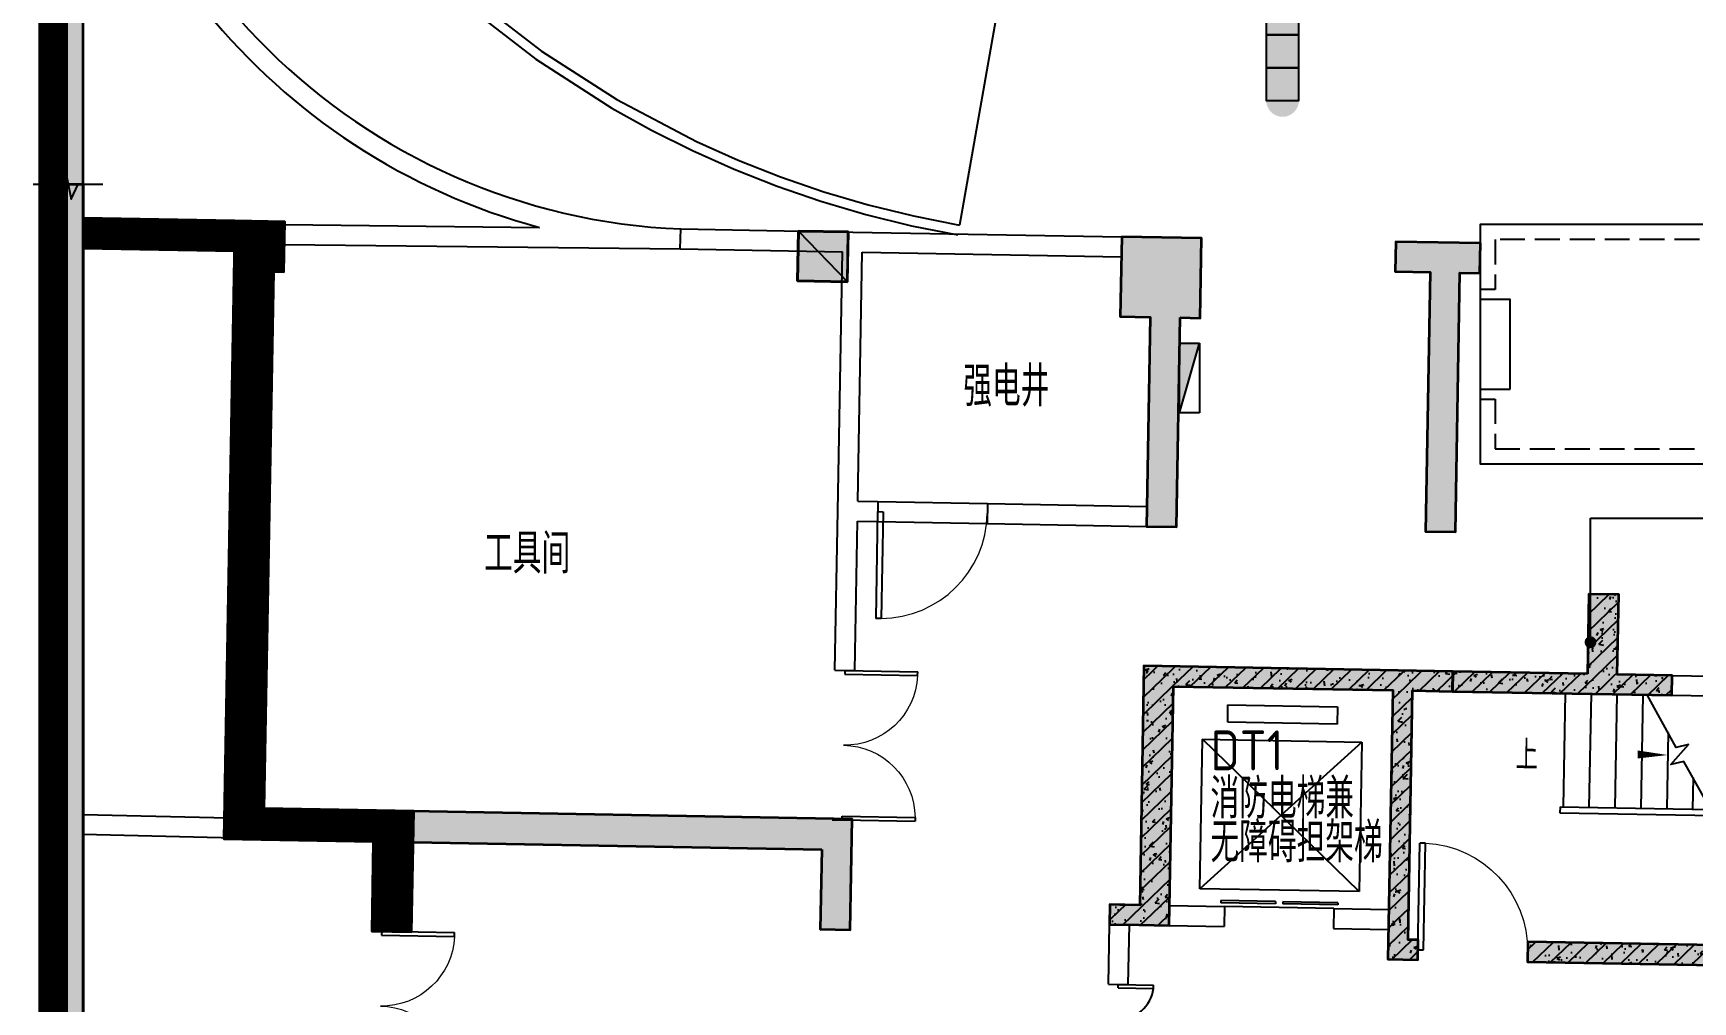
# Model space of a CAD drawing. Extents: x 512858 to 514372, y -232486 to -231710.
# Drawn here: x 512868.25 to 512884.9, y -232223.56 to -232213.85 of the extents above; entities that cross this region are included whole.
import ezdxf

# ---------------------------------------------------------------- set-up
doc = ezdxf.new("R2010")
doc.units = 0
doc.header["$LTSCALE"] = 1000
for name, pattern in [('DASH', [0.35, 0.25, -0.1]), ('新块$0$__DASH', [0.35, 0.25, -0.1]), ('新块$0$DASH', [0.35, 0.25, -0.1])]:
    doc.linetypes.add(name, pattern=pattern)
doc.layers.get('0').update_dxf_attribs({"color": 252})
for name, color, linetype in [('1#HXT-B2$0$A-ANNO-50-SYMB', 252, 'Continuous'), ('1#HXT-B2$0$A-DOOR', 252, 'Continuous'), ('1#HXT-B2$0$A-FIRE-DOOR', 252, 'Continuous'), ('1#HXT-B2$0$A-PATT-COLU', 252, 'Continuous'), ('1#HXT-B2$0$A-STAIR', 252, 'Continuous'), ('1#HXT-B2$0$A-STR-CONC-B', 252, 'Continuous'), ('1#HXT-B2$0$A-WALL-S', 252, 'Continuous'), ('_0', 252, 'Continuous'), ('A-ANNO-HATC-PATT', 252, 'Continuous'), ('A-ANNO-NOTE', 252, 'Continuous'), ('A-COLU-CONC', 252, 'Continuous'), ('A-DOOR-FIRE', 252, 'Continuous'), ('A-WALL-BLOK', 252, 'Continuous'), ('AA-WALL', 252, 'Continuous'), ('B1F_车位$0$P-减速带', 252, 'Continuous'), ('outline-pdx', 252, 'Continuous'), ('PUB_HATCH', 252, 'Continuous'), ('WALL', 252, 'Continuous'), ('可见线', 252, 'Continuous'), ('建-房间名称', 252, 'Continuous'), ('新块$0$A-PARK-shuiping', 252, 'Continuous'), ('新块$0$AD-普通车位', 252, '新块$0$DASH'), ('风井', 252, 'Continuous')]:
    doc.layers.add(name, color=color, linetype=linetype)
for name, color, linetype, lineweight in [('P-FIRE-FH', 252, 'Continuous', 25), ('s-colu-cons', 252, 'Continuous', 35), ('S-COLU-HATC', 252, 'Continuous', 25), ('S-WALL', 252, 'Continuous', 35), ('S-WALL-HATC', 252, 'Continuous', 25), ('面积-不计容-地下室-1', 4, 'Continuous', 0)]:
    doc.layers.add(name, color=color, linetype=linetype, lineweight=lineweight)
doc.styles.add('1#HXT-B2$0$_TCH_DIM', font='ROMAND', dxfattribs={"width": 0.75, "bigfont": 'HZFS'})
doc.styles.add('邻里中心-雨水$0$STANDARD', font='GBENOR', dxfattribs={"bigfont": 'GBCBIG'})
pattern_1 = [(45, (0, 0), (-88.38834764831844, 88.38834764831844), []), (50, (0, 0), (358.6300913003767, -31.37606749129755), [37.5, -412.5]), (355, (0, 0), (-69.3756668065, 376.0960668500059), [30, -330]), (100.4514, (29.88584, -2.61467), (289.2546908570108, 344.7197710304768), [31.870095, -350.571056]), (46.1842, (0, 100), (533.6205243128222, -82.75950716450905), [56.25, -618.75]), (96.63560000000001, (44.4683725, 93.1033465), (467.3313527743517, 487.0589354502209), [47.805144, -525.8565]), (351.1842, (0, 100), (467.3309725668136, 487.0593004626623), [45, -495]), (21, (50, 75), (298.4535260592309, -201.3094453326694), [37.5, -412.5]), (325.9999999999999, (50, 75), (121.6576659607912, 362.5750225234264), [30, -330]), (71.4514, (74.8711165, 58.224197), (420.111314290745, 161.2652483549762), [31.870095, -350.571056]), (37.5, (0, 0), (6.079927658645312, 166.4469269156558), [0, -326, 0, -335, 0, -331.25]), (7.5, (0, 0), (131.5347687210743, 197.2058559411801), [0, -191, 0, -318.5, 0, -126.25]), (-32.5, (-111.5, 0), (266.9112180862045, -11.27743586718988), [0, -125, 0, -390, 0, -517.5]), (-42.50000000000001, (-161.5, 0), (291.5930846711931, 50.05249116615887), [0, -162.5, 0, -259, 0, -367.5])]

# ---------------------------------------------------------------- blocks, each defined once
blk = doc.blocks.new('新块$0$A$C0C5D4F76')
at = {"layer": '新块$0$A-PARK-shuiping'}
for p, q in [((-1200.108156677336, 849.8651100993156), (-1200.108156662434, 199.8651100993156)), ((-1050.108156677336, 849.8651101067662), (-1200.108156677336, 849.8651100993156)), ((-1150.108156677336, 849.8651101030409), (-1150.108156662434, 199.8651100993156)), ((-1050.108156677336, 849.8651101067662), (-1050.108156654984, 199.8651100993156)), ((-1050.108156654984, 199.8651100993156), (-1200.108156662434, 199.8651100993156)), ((-1050.108156662434, -175.1348899006844), (-1200.108156669885, -175.1348899044096)), ((-1200.108156669885, -175.1348899044096), (-1200.108156640083, -825.1348899044096)), ((-1150.108156654984, -175.1348899044096), (-1150.108156647533, -825.1348899044096)), ((-1050.108156662434, -175.1348899006844), (-1050.108156654984, -825.1348898969591)), ((-1050.108156654984, -825.1348898969591), (-1200.108156640083, -825.1348899044096))]:
    blk.add_line(p, q, dxfattribs=at)
for points in [[(-2.42143869e-08, 1200), (-6000.000000024214, 1199.999999888241), (-5999.999999973923, -1200.000000111759), (2.60770321e-08, -1200)], [(-5699.999999986961, -450.0000001080334), (-5700.000000003725, 449.9999998956919), (-6000.000000011176, 449.9999998882413), (-5999.999999979511, -450.0000001080334)]]:
    blk.add_lwpolyline(points, close=True, dxfattribs=at)
at = {"layer": '新块$0$A-PARK-shuiping', "linetype": '新块$0$__DASH'}
blk.add_lwpolyline([(-5999.999999981374, -550.000000115484), (-5849.999999981374, -550.0000001117587), (-5849.999999981374, -1050.000000108033), (-299.9999999813735, -1050.000000011176), (-300.0000000111759, 1049.999999996275), (-5850.000000018626, 1049.999999895692), (-5850.000000009313, 549.9999998919666), (-6000.000000009313, 549.9999998882413)], dxfattribs=at)
blk = doc.blocks.new('CHEWEI')
at = {"layer": '新块$0$AD-普通车位', "rotation": 359.9999991684106}
blk.add_blockref('新块$0$A$C0C5D4F76', (550633.1051894433, 184498.452308412, -0.0051262722596298), dxfattribs=at)
blk = doc.blocks.new('A$C1A826BC4')
at = {"layer": 'S-WALL-HATC', "linetype": 'ByBlock'}
h = blk.add_hatch(dxfattribs=at)
h.set_pattern_fill('ARMOREDW', color=256, scale=10)
h.set_pattern_definition([(49.99999999999999, (127530.6806265349, -132999.9003248703), (71.72601826007535, -6.275213498259511), [7.5, -82.5]), (354.9999999999999, (127530.6806265349, -132999.9003248703), (-13.8751333613, 75.21921337000123), [5.999999999999999, -65.99999999999999]), (100.4513999999999, (127536.6577945347, -133000.4232588701), (57.85093817140216, 68.9439542060954), [6.374019000000001, -70.1142112]), (46.18420000000003, (127530.6806265346, -132979.9003248702), (106.7241048625645, -16.55190143290181), [11.24999999999993, -123.7499999999995]), (96.63559999999994, (127539.574301035, -132981.2796555702), (93.46627055487033, 97.41178709004413), [9.561028799999994, -105.1713]), (351.1841999999999, (127530.6806265346, -132979.9003248702), (93.46619451336277, 97.41186009253246), [9, -99]), (21, (127540.680626535, -132984.9003248702), (59.69070521184616, -40.26188906653388), [7.5, -82.5]), (325.9999999999999, (127540.680626535, -132984.9003248702), (24.33153319215818, 72.51500450468534), [5.999999999999999, -65.99999999999999]), (71.4514, (127545.6548498351, -132988.2554854701), (84.02226285814903, 32.25304967099524), [6.374019000000001, -70.1142112]), (45, (127530.6806265349, -132999.9003248703), (-56.5685424949238, 56.5685424949238), [])])
h.paths.add_polyline_path([(-11051.88461951958, -10705.51069730692), (-11330.5227560529, 4837.563358053507), (-11030.57095015375, 4842.940544827987), (-10751.93281362043, -10700.13351053253)])
h = blk.add_hatch(dxfattribs=at)
h.set_pattern_fill('_U', color=256, scale=10, pattern_type=0)
h.set_pattern_definition([(0, (-538417.3459273987, -190730.0749926505), (1e-16, 10), [])])
h.paths.add_polyline_path([(24800.00487646752, -1700.011791872617), (24800.00174963975, -1390.011791883589), (23250.00640824402, -1390.03713774294), (23250.09287649544, -9699.724699086595), (20000.10071782616, -9699.758517587004), (20000.10071782593, -6199.758517392445), (15699.98758331465, -6199.758517392474), (15700.06950030988, -6699.746202414652), (9099.312148992207, -6699.888233570004), (9099.312148991972, -9699.871939888719), (2900.037094891421, -9699.871939888775), (2900.085113763111, -6699.845646244794), (2600.046656506951, -6700.020034563349), (2600.068311952171, -9999.939577398356), (9399.312148992207, -9999.939577398443), (9400.072622366482, -6999.811758462311), (16000.07262201072, -6999.743080739514), (16000.06741974631, -6499.800140616746), (19600.00940395764, -6499.800142500171), (19600.10383955832, -9999.762679847976), (23650.09321352385, -9999.723504708236), (23650.01293142955, -1700.030596789817)])
h.paths.add_polyline_path([(28053.59982448129, -6499.672312431532), (28049.99147232168, -1389.958647348103), (26099.99529176811, -1389.990534107725), (26099.99529176776, -1699.990534147946), (27750.20325348759, -1699.963549590117), (27753.60022322985, -6499.677177672158)])
h.paths.add_polyline_path([(29550.00892210228, -6499.648044431553), (34150.05661496707, -6499.573443202826), (34150.05351616174, -6199.635246307676), (29550.00602053932, -6199.679742104548)])
h.paths.add_polyline_path([(-7999.973161669215, -2600.009653148009), (-7599.956445822259, -2600.009653147979), (-7599.94424115622, -1390.014462482475), (-9099.98571876681, -1390.025032227713), (-9100.02369841095, 3999.985774115747), (-9000.041838908568, 3999.938448828674), (-9000.002375454991, 4499.985774115747), (-9500.047042232589, 4499.980570792775), (-11024.42276301072, 4499.980570792775), (-11019.0430007804, 4199.885100074928), (-9500.043919533957, 4199.885100074928), (-9499.98252631037, -1700.06548664454), (-7999.982526395703, -1700.049878070044)])
h.paths.add_polyline_path([(-7599.971575633623, -4100.00965314798), (-7999.957553094137, -4100.00965314801), (-7999.896159464144, -10000.00015043133), (-3699.988522815052, -10000.00015043127), (-3699.927658777102, -5200.043891266163), (2600.036813039565, -5200.04389126625), (2600.038771849941, -5498.533088433906), (2900.104344944353, -5498.358684355015), (2900.113921938115, -4900.026571270806), (-3999.853670409764, -4900.0983703768), (-4000.053234862629, -9700.00017773686), (-7499.993458389887, -9700.000177736772), (-7501.719821469625, -9500.060376125271), (-7600.026042859186, -9500.000150431413)])
h = blk.add_hatch(color=256, dxfattribs=at)
h.dxf.hatch_style = 1
h.paths.add_polyline_path([(-9500.02369841095, 4499.98577411566), (-9500.023698410601, -1700.01043321332), (-8000.032253197976, -1700.010433213232), (-8000.032253197627, -1390.010433213232), (-9100.02369841095, -1390.010433213261), (-9100.02369841095, 3999.985774115747), (-9000.002375455224, 3999.985774115688), (-9000.002375454991, 4499.985774115747)])
at = {"layer": 'S-WALL-HATC'}
h = blk.add_hatch(color=256, dxfattribs=at)
h.dxf.hatch_style = 1
h.paths.add_polyline_path([(-3845.204034005757, 4499.939170884696), (-3345.20403400599, 4499.939170884609), (-3345.204034006107, 3999.939170884696), (-3845.20403400599, 3999.939170884696)])
at = {"layer": 'S-WALL-HATC', "linetype": 'ByBlock'}
h = blk.add_hatch(color=256, dxfattribs=at)
h.dxf.hatch_style = 1
h.paths.add_polyline_path([(-0.0237422726349905, 3699.98959101722), (199.9762577704387, 3699.989591017191), (199.9762577704387, 4499.989590971353), (-600.0237422292121, 4499.989590971353), (-600.0237422292121, 3699.989590971352), (-300.023742272635, 3699.989591017162), (-300.0237422722857, 1600.044441057369), (-0.0237422726349905, 1600.044441057427)])
h = blk.add_hatch(color=256, dxfattribs=at)
h.dxf.hatch_style = 1
edge = h.paths.add_edge_path()
edge.add_line((-500.023742272635, 4499.989590971353), (-500.023742272635, 4499.999823057413))
edge.add_line((41049.99502414267, -2699.998694709648), (41049.99502414267, -2699.998885000037))
h.paths.add_polyline_path([(27749.96263950691, -5100.065193449031), (34149.98966924578, -5099.986356164853), (34149.99646506692, -4899.98635636596), (31249.99646707287, -4900.028677491442), (31249.99768022832, -4399.996621151222), (30949.99768022797, -4399.996621151135), (30949.99681364128, -4900.05044931767), (28049.96263950656, -4899.970984425599), (28049.96263950656, -1700.075359644514), (27749.96263950691, -1700.075359644601)])
h = blk.add_hatch(color=256, dxfattribs=at)
h.dxf.hatch_style = 1
h.paths.add_polyline_path([(2999.973037319607, 4499.999823057413), (2149.973037319374, 4499.999823057413), (2149.973037319607, 4199.999823057326), (2499.973037319258, 4199.999823057326), (2499.973037319258, 1600.044441057456), (2799.973037319258, 1600.044441057456), (2799.973037319607, 4199.999823057326), (2999.973037319258, 4199.999823057355)], flags=17)
h = blk.add_hatch(color=256, dxfattribs=at)
h.dxf.hatch_style = 1
h.paths.add_polyline_path([(4149.996808751952, 200.0001267158659), (2799.973037319607, 200.0000000000873), (2799.973037319607, 8.73115e-11), (4999.999861035845, 0.0002534340892453), (4999.999861036194, 200.0002534341475), (4449.996808751952, 200.0001605073048), (4449.996808751603, 1000), (4149.996808751603, 1000)])
h = blk.add_hatch(color=256, dxfattribs=at)
h.dxf.hatch_style = 1
edge = h.paths.add_edge_path()
edge.add_line((-599.9967748076888, -2400.000176885602), (-299.996895315533, -2400.000176885602))
edge.add_line((-299.9968953154748, -2400.000176885631), (-299.9776411573839, -2400.006595621031))
edge.add_line((-299.9776411571074, -2400.006595621031), (9.87435780075e-05, -2400.016222088714))
edge.add_line((9.87435923889e-05, -2400.016222088627), (0, 8.73115e-11))
edge.add_line((0, 0), (2199.500000000001, 7.1e-15))
edge.add_arc((2199.499999999651, -0.4999999999417923), 0.4999999999999999, 360, 90, ccw=False)
edge.add_line((2199.999999999651, -0.4999999999708962), (2199.999999999651, -2699.998885000095))
edge.add_line((2200, -2699.998885000125), (2499.993376999977, -2699.998885000125))
edge.add_line((2499.993376999628, -2699.998885000037), (2499.993376999628, -2499.998885000037))
edge.add_line((2499.993376999628, -2499.998885000125), (2399.999999999651, -2499.998885000125))
edge.add_line((2399.999999999651, -2499.998885000037), (2399.999999999651, 8.68567e-11))
edge.add_line((2399.999999999651, 0), (2799.973037319258, 2.7e-15))
edge.add_line((2799.973037319607, 8.73115e-11), (2799.973037319607, 200.0000000000873))
edge.add_line((2799.973037319607, 200.0000000000873), (-299.9999999999986, 200.0000000000873))
edge.add_line((-300.0000000003492, 200.0000000000873), (-299.999908852973, -2200.000176885544))
edge.add_line((-299.9999088526238, -2200.000176885602), (-599.9967748073395, -2200.000176885602))
edge.add_line((-599.9967748076888, -2200.000176885544), (-599.9967748076888, -2400.000176885544))
at = {"layer": 'S-WALL-HATC'}
h = blk.add_hatch(color=256, dxfattribs=at)
h.dxf.hatch_style = 1
h.paths.add_polyline_path([(-3499.998539496097, -1700.059173236834), (-3499.998539495748, -2500.062317925709), (-3199.998539496097, -2500.059196211136), (-3199.998989199754, -1390.05884271051), (-8000.032253197976, -1390.010426978348), (-8000.051929611014, -2599.991063750698), (-7600.051929611131, -2600.024964303389), (-7600.032253197976, -1700.06369446867)])
at = {"layer": 'S-WALL-HATC', "linetype": 'ByBlock'}
h = blk.add_hatch(color=256, dxfattribs=at)
h.dxf.hatch_style = 1
h.paths.add_polyline_path([(3600.008247915888, -2499.998885000095), (3600.008247915888, -2699.998885000066), (8499.997310999664, -2698.589054807991), (8499.997310999664, -2498.589054807904)])
at = {"layer": 'outline-pdx', "linetype": 'ByBlock'}
blk.add_lwpolyline([(-11530.49062665296, 4833.978566870501), (-11280.53078840312, 4838.459555849258), (-11213.23062708043, 4989.690135712997), (-11147.86307912599, 4690.813767168351), (-11080.56291780365, 4842.044347032264), (-10830.60307955381, 4846.525336011022)], dxfattribs=at)
at = {"layer": 'S-WALL', "color": 5, "linetype": 'ByBlock'}
blk.add_lwpolyline([(-11051.88461951958, -10705.51069730692), (-11330.5227560529, 4837.563358053507), (-11030.57095015375, 4842.940544827987), (-10751.93281362043, -10700.13351053253), (-11051.88461951958, -10705.51069730692)], dxfattribs=at)
at = {"layer": 'S-WALL', "color": 5, "linetype": 'ByBlock', "elevation": 7.98106699e-08}
blk.add_lwpolyline([(-7599.956445822259, -2600.009653148009), (-7599.94424115622, -1390.014462482475), (-9099.98571876681, -1390.025032227713), (-9100.02369841095, 3999.985774115747), (-9000.041838908568, 3999.938448828674), (-9000.002375454991, 4499.985774115747), (-9500.047042232589, 4499.980570792775), (-11024.42276301072, 4499.980570792775), (-11019.0430007804, 4199.885100074928), (-9500.043919533957, 4199.885100074928), (-9499.98252631037, -1700.06548664454), (-7999.982526395703, -1700.049878070044), (-7999.973161669215, -2600.009653148009)], dxfattribs=at)
at = {"layer": 'S-WALL', "linetype": 'ByBlock'}
blk.add_lwpolyline([(-9500.02369841095, 4499.98577411566), (-9500.023698410601, -1700.01043321332), (-8000.032253197627, -1700.010426978348), (-8000.032253197976, -1390.010426978348), (-9100.02369841095, -1390.010433213261), (-9100.02369841095, 3999.985774115747), (-9000.002375455224, 3999.985774115688), (-9000.002375454991, 4499.985774115747), (-9500.02369841095, 4499.98577411566)], dxfattribs=at)
at = {"layer": 'S-WALL', "linetype": 'ByBlock', "lineweight": 35}
for points in [[(-3845.204034005757, 4499.939170884696), (-3345.20403400599, 4499.939170884609), (-3345.204034006107, 3999.939170884696), (-3845.20403400599, 3999.939170884696)], [(-0.0237422726349905, 3699.98959101722), (199.9762577704387, 3699.989591017191), (199.9762577704387, 4499.989590971353), (199.9762577704387, 4499.989590971353), (199.9762577704387, 4499.989590971353), (-600.0237422292121, 4499.989590971353), (-600.0237422292121, 3699.989590971352), (-300.023742272635, 3699.989591017162), (-300.0237422722857, 1600.044441057369), (-0.0237422726349905, 1600.044441057427)], [(-3499.998539496097, -1700.059173236834), (-3499.998539495748, -2500.062317925709), (-3199.998539496097, -2500.059196211136), (-3199.998989199754, -1390.05884271051), (-8000.032253197976, -1390.010426978348), (-8000.051929611014, -2599.991063750698), (-7600.051929611131, -2600.024964303389), (-7600.032253197976, -1700.06369446867)], [(8499.997310999664, -2499.998885000066), (3600.008247915888, -2499.998885000037), (3600.008247915888, -2699.998885000125), (8499.997310999664, -2699.998885000095)]]:
    blk.add_lwpolyline(points, close=True, dxfattribs=at)
for points in [[(-500.023742272635, 4499.989590971353), (-500.023742272635, 4499.999823057326)], [(2999.973037319607, 4499.999823057413), (2149.973037319374, 4499.999823057413), (2149.973037319607, 4199.999823057326), (2499.973037319258, 4199.999823057326), (2499.973037319258, 1600.044441057456), (2799.973037319258, 1600.044441057456), (2799.973037319607, 4199.999823057326), (2999.973037319258, 4199.999823057355), (2999.973037319607, 4499.999823057413)]]:
    blk.add_lwpolyline(points, dxfattribs=at)
at = {"layer": 'S-WALL', "linetype": 'ByBlock'}
blk.add_lwpolyline([(4149.996808751952, 200.0001267158659), (2799.973037319607, 200.0000000000873), (2799.973037319607, 8.73115e-11), (4999.999861035845, 0.0002534340892453), (4999.999861036194, 200.0002534341475), (4449.996808751952, 200.0001605073048), (4449.996808751603, 1000), (4149.996808751603, 1000)], close=True, dxfattribs=at)
blk.add_lwpolyline([(-299.9776411571074, -2400.006595621031), (9.87435923889e-05, -2400.016222088627), (0, 0), (2199.499999999651, 0, -0.414213562373095), (2199.999999999651, -0.4999999999708962), (2200, -2699.998885000125), (2499.993376999628, -2699.998885000037), (2499.993376999628, -2499.998885000125), (2399.999999999651, -2499.998885000037), (2399.999999999651, 0), (2799.973037319607, 8.73115e-11), (2799.973037319607, 200.0000000000873), (-300.0000000003492, 200.0000000000873), (-299.9999088526238, -2200.000176885602), (-599.9967748076888, -2200.000176885544), (-599.9967748076888, -2400.000176885602), (-299.9968953154748, -2400.000176885631)], format="xyb", close=True, dxfattribs=at)
blk = doc.blocks.new('1#HXT-B2$0$$DorLib2D$00000127')
at = {"color": 0}
for points in [[(-0.5333333333328483, 0.7948983154366971), (-0.5333333333328483, 0.690405644187237)], [(-0.0333333333328483, 0.7948983154366971), (-0.5333333333328483, 0.7948983154366971)], [(-0.0333333333328483, 0.7948983154366971), (-0.0333333333328483, 0.690405644187237)], [(0.5333333333328483, 0.7948983154366971), (0.0333333333328483, 0.7948983154366971)], [(0.0333333333328483, 0.7948983154366971), (0.0333333333328483, 0.690405644187237)], [(0.5333333333328483, 0.7948983154366971), (0.5333333333328483, 0.690405644187237)], [(-0.0333333333328483, 0.690405644187237), (-0.5333333333328483, 0.690405644187237)], [(0.5333333333328483, 0.690405644187237), (0.0333333333328483, 0.690405644187237)], [(0.5, 0.4999999999999858), (-0.5, 0.4999999999999858)]]:
    blk.add_lwpolyline(points, dxfattribs=at)
blk = doc.blocks.new('1#HXT-B2$0$$DorLib2D$00000225')
at = {"color": 0}
for p, q in [((0.4750000000000032, -0.0014478852985498), (0.4750000000000032, 0.7521225008925327)), ((0.4750000000000032, 0.7521225008925327), (0.5000000000000036, 0.7521225008925363)), ((0.5000000000000036, -0.0014478852985498), (0.5000000000000036, 0.7521225008925363)), ((-0.4999999999999982, -3.6e-15), (-0.5, 0.252035990386009)), ((-0.4750000000000014, 0.252035990386009), (-0.5, 0.252035990386009)), ((-0.4749999999999996, -3.6e-15), (-0.4750000000000014, 0.252035990386009)), ((-0.4749999999999996, -3.6e-15), (-0.4999999999999947, -3.6e-15)), ((0.4750000000000032, -0.0014478852985498), (0.4999999999999929, -0.0014478852985498))]:
    blk.add_line(p, q, dxfattribs=at)
for centre, radius, start, end in [((0.5046168020419071, -0.0019208093578129), 0.7546247204382253, 92.24926861260724, 179.7237749158362), ((-0.5007908120542499, 0.0025725639174823), 0.2507930763238999, 359.7898704778746, 84.09743784757413)]:
    blk.add_arc(centre, radius, start, end, dxfattribs=at)
blk = doc.blocks.new('1#HXT-B2$0$$DorLib2D$00000001')
for p, q in [((0.45, 0.9750000000000001), (0.5000000000000002, 0.9750000000000001)), ((0.45, 0), (0.45, 0.9750000000000001)), ((0.5, 0), (0.5, 0.9750000000000001)), ((0.5, 0), (0.45, 0))]:
    blk.add_line(p, q)
at = {"lineweight": 13}
blk.add_arc((0.475, 0), 0.975, 91.4692835813538, 180, dxfattribs=at)
blk = doc.blocks.new('1#HXT-B2')
at = {"layer": '1#HXT-B2$0$A-PATT-COLU'}
h = blk.add_hatch(dxfattribs=at)
h.set_pattern_fill('钢筋混凝土', color=256, scale=50, style=0)
h.set_pattern_definition(pattern_1)
h.paths.add_polyline_path([(-147806.9783406486, -998470.9162377818), (-148106.9783406486, -998470.9162377818), (-148106.9783406487, -999270.9138412258), (-147940.311673982, -999337.5805078926), (-147806.9783406487, -999270.9138412258)], flags=17)
h = blk.add_hatch(dxfattribs=at)
h.set_pattern_fill('钢筋混凝土', color=256, scale=50, style=0)
h.set_pattern_definition(pattern_1)
h.paths.add_polyline_path([(-152406.9750723602, -999370.9138412258), (-152556.9750723602, -999270.9138412258), (-152556.9750723601, -1001670.913841226), (-152406.9750723601, -1001770.913841226), (-152256.9750723601, -1001870.913841226), (-152256.9750723602, -999470.9138412258)], flags=17)
h = blk.add_hatch(dxfattribs=at)
h.set_pattern_fill('钢筋混凝土', color=256, scale=50, style=0)
h.set_pattern_definition(pattern_1)
h.paths.add_polyline_path([(-152406.9750723602, -999370.9138412258), (-152256.9750723602, -999470.9138412258), (-150056.9750723597, -999470.9138412258), (-149956.9750723598, -999404.2471745592), (-149956.9750723601, -999270.9138412258), (-152556.9750723602, -999270.9138412258)], flags=17)
h = blk.add_hatch(dxfattribs=at)
h.set_pattern_fill('钢筋混凝土', color=256, scale=50, style=0)
h.set_pattern_definition(pattern_1)
h.paths.add_polyline_path([(-149956.9750723598, -999404.2471745592), (-149856.9750723597, -999470.9138412258), (-147906.9783406486, -999470.9138412258), (-147940.311673982, -999337.5805078926), (-148106.9783406487, -999270.9138412258), (-149956.9750723601, -999270.9138412258)], flags=17)
h = blk.add_hatch(dxfattribs=at)
h.set_pattern_fill('钢筋混凝土', color=256, scale=50, style=0)
h.set_pattern_definition(pattern_1)
h.paths.add_polyline_path([(-147940.311673982, -999337.5805078926), (-147906.9783406486, -999470.9138412258), (-147256.9752883643, -999470.9138412258), (-147256.9752883643, -999270.9138412258), (-147806.9783406487, -999270.9138412258)], flags=17)
h = blk.add_hatch(dxfattribs=at)
h.set_pattern_fill('钢筋混凝土', color=256, scale=50, style=0)
h.set_pattern_definition(pattern_1)
h.paths.add_polyline_path([(-149956.9750723598, -999404.2471745592), (-150056.9750723597, -999470.9138412258), (-150056.9750723487, -1001770.913841235), (-149956.9750723487, -1001770.913841235), (-149856.9750723487, -1001770.913841234), (-149856.9750723597, -999470.9138412258)], flags=17)
h = blk.add_hatch(dxfattribs=at)
h.set_pattern_fill('钢筋混凝土', color=256, scale=50, style=0)
h.set_pattern_definition(pattern_1)
h.paths.add_polyline_path([(-152856.9750723601, -1001670.913841226), (-152856.9750723601, -1001870.913841226), (-152756.971847162, -1001870.913841226), (-152756.971847162, -1001770.913841226), (-152756.971847162, -1001670.913841226)], flags=17)
h = blk.add_hatch(dxfattribs=at)
h.set_pattern_fill('钢筋混凝土', color=256, scale=50, style=0)
h.set_pattern_definition(pattern_1)
h.paths.add_polyline_path([(-152756.971847162, -1001770.913841226), (-152756.971847162, -1001870.913841226), (-152256.9750723601, -1001870.913841226), (-152406.9750723601, -1001770.913841226), (-152556.9750723601, -1001670.913841226), (-152756.971847162, -1001670.913841226)], flags=17)
h = blk.add_hatch(dxfattribs=at)
h.set_pattern_fill('钢筋混凝土', color=256, scale=50, style=0)
h.set_pattern_definition(pattern_1)
h.paths.add_polyline_path([(-149956.9750723487, -1001770.913841235), (-150056.9750723487, -1001770.913841231), (-150056.9750723638, -1002170.912752286), (-149956.97507236, -1002070.912752286), (-149856.9750723563, -1001970.912752286), (-149856.9750723487, -1001770.913841239)], flags=17)
h = blk.add_hatch(dxfattribs=at)
h.set_pattern_fill('钢筋混凝土', color=256, scale=50, style=0)
h.set_pattern_definition(pattern_1)
h.paths.add_polyline_path([(-149956.97507236, -1002070.912752286), (-150056.9750723638, -1002170.912752286), (-149756.97507236, -1002170.912752286), (-149756.97507236, -1001970.912752286), (-149856.9750723563, -1001970.912752286)], flags=17)
h = blk.add_hatch(dxfattribs=at)
h.set_pattern_fill('钢筋混凝土', color=256, scale=50, style=0)
h.set_pattern_definition(pattern_1)
h.paths.add_polyline_path([(-143756.9752880298, -1002170.91272608), (-143756.9752890994, -1001970.91272608), (-148656.9752890993, -1001970.912752286), (-148656.9752880296, -1002170.912752286)], flags=17)
at = {"layer": '1#HXT-B2$0$A-ANNO-50-SYMB'}
blk.add_lwpolyline([(-148456.9777613647, -1000070.912726223, 0, 0, 0), (-147286.9777613647, -1000070.912726223, 0, 80.00000000000001, 0), (-147586.9777613647, -1000070.912726223, 0, 0, 0)], format="xyseb", dxfattribs=at)
at = {"layer": '1#HXT-B2$0$A-STAIR'}
for p, q in [((-148326.9777613648, -999470.9127262227), (-147503.3879228786, -999470.9127262227)), ((-148326.9777613648, -999470.9127262227), (-148326.9777613647, -1000610.912726223)), ((-148066.9777613648, -999470.9127262227), (-148066.9777613647, -1000610.912726223)), ((-147806.9777613648, -999470.9127262227), (-147806.9777613647, -1000610.912726223)), ((-147546.9777613648, -999470.9127262227), (-147546.9777613647, -1000610.912726223)), ((-151706.9750723543, -999820.9138412152), (-151706.9750723544, -999645.913841217)), ((-151706.9750723544, -999645.913841217), (-150606.9750723543, -999645.913841217)), ((-150606.9750723543, -999645.913841217), (-150606.9750723543, -999820.9138412152)), ((-150606.9750723543, -999820.9138412152), (-151706.9750723543, -999820.9138412152)), ((-151956.9750723544, -1001495.913841224), (-151956.9750723544, -999995.913841227)), ((-151956.9750723544, -999995.913841227), (-150356.9750723543, -999995.913841227)), ((-150356.9750723543, -999995.913841227), (-151956.9750723544, -1001495.913841224)), ((-150356.9750723543, -1001495.913841225), (-151956.9750723544, -999995.913841227)), ((-150356.9750723543, -999995.913841227), (-150356.9750723543, -1001495.913841225)), ((-147286.9777613647, -999845.7461212386), (-147286.9777613647, -1000610.912726223)), ((-147026.9777613647, -1000296.079331207), (-147026.9777613647, -1000610.912726223)), ((-148356.9777613647, -1000610.912726223), (-148356.9777613647, -1000670.912726223)), ((-150356.9750723543, -1001495.913841225), (-151956.9750723544, -1001495.913841224))]:
    blk.add_line(p, q, dxfattribs=at)
for points in [[(-146810.5675998509, -1000670.912726223), (-147122.0371902759, -1000131.431570594), (-147252.4371768249, -1000166.372141683), (-147079.5449424574, -999960.3272002434), (-147201.8964937073, -999993.1111995936), (-147503.3879228786, -999470.9127262227)], [(-148356.9777613647, -1000610.912726223), (-146845.2086160023, -1000610.912726223)], [(-148356.9777613647, -1000670.912726223), (-146810.5675998509, -1000670.912726223)]]:
    blk.add_lwpolyline(points, dxfattribs=at)
at = {"layer": '1#HXT-B2$0$A-STR-CONC-B'}
for p, q in [((-148106.9783406486, -998470.9162377818), (-148106.9783406487, -999270.9138412258)), ((-147806.9783406486, -998470.9162377818), (-148106.9783406486, -998470.9162377818)), ((-147806.9783406486, -998470.9162377818), (-147806.9783406487, -999270.9138412258)), ((-152556.9750723602, -999270.9138412258), (-152556.9750723601, -1001670.913841226)), ((-152556.9750723602, -999270.9138412258), (-149956.9750723601, -999270.9138412258)), ((-149956.9750723601, -999270.9138412258), (-148106.9783406487, -999270.9138412258)), ((-147806.9783406487, -999270.9138412258), (-147256.9752883643, -999270.9138412258)), ((-147256.9752883643, -999270.9138412258), (-147256.9752883643, -999470.9138412258)), ((-152256.9750723602, -999470.9138412258), (-152256.9750723601, -1001870.913841226)), ((-152256.9750723602, -999470.9138412258), (-150056.9750723597, -999470.9138412258)), ((-150056.9750723597, -999470.9138412258), (-150056.9750723487, -1001770.913841235)), ((-149856.9750723597, -999470.9138412258), (-149856.9750723487, -1001770.913841234)), ((-149856.9750723597, -999470.9138412258), (-147906.9783406486, -999470.9138412258)), ((-147906.9783406486, -999470.9138412258), (-147256.9752883643, -999470.9138412258)), ((-152856.9750723601, -1001670.913841226), (-152756.971847162, -1001670.913841226)), ((-152856.9750723601, -1001670.913841226), (-152856.9750723601, -1001870.913841226)), ((-152756.971847162, -1001670.913841226), (-152556.9750723601, -1001670.913841226)), ((-150056.9750723487, -1001770.913841231), (-150056.9750723638, -1002170.912752286)), ((-149856.9750723487, -1001770.913841239), (-149856.9750723563, -1001970.912752286)), ((-152856.9750723601, -1001870.913841226), (-152756.971847162, -1001870.913841226)), ((-152756.971847162, -1001870.913841226), (-152256.9750723601, -1001870.913841226)), ((-149856.9750723563, -1001970.912752286), (-149756.97507236, -1001970.912752286)), ((-149756.97507236, -1001970.912752286), (-149756.97507236, -1002170.912752286)), ((-143756.9752890994, -1001970.91272608), (-148656.9752890993, -1001970.912752286)), ((-148656.9752880296, -1002170.912752286), (-148656.9752890993, -1001970.912752286)), ((-150056.9750723638, -1002170.912752286), (-149756.97507236, -1002170.912752286)), ((-143756.9752880298, -1002170.91272608), (-148656.9752880296, -1002170.912752286))]:
    blk.add_line(p, q, dxfattribs=at)
at = {"layer": '1#HXT-B2$0$A-WALL-S'}
for p, q in [((-147256.9752883643, -999270.9138412258), (-145256.9752887648, -999270.9138412258)), ((-147256.9752883643, -999470.9138412258), (-145256.9752887648, -999470.9138412258)), ((-152256.9750723601, -1001670.913841226), (-151706.9750723543, -1001670.913841226)), ((-150606.9750723543, -1001670.913841226), (-150056.9750723492, -1001670.913841226)), ((-152856.971847162, -1002470.913841226), (-152856.971847162, -1001870.913841226)), ((-152656.971847162, -1002470.913841226), (-152656.971847162, -1001870.913841226)), ((-152256.9750723601, -1001870.913841226), (-151706.9750723543, -1001870.913841226)), ((-150606.9750723543, -1001870.913841226), (-150056.9750723525, -1001870.913841226))]:
    blk.add_line(p, q, dxfattribs=at)
for points in [[(-151706.9750723543, -1001670.913841226), (-151706.9750723543, -1001870.913841226)], [(-150606.9750723543, -1001670.913841226), (-150606.9750723543, -1001870.913841226)], [(-149756.9750723602, -1001970.912752286), (-149756.9750723602, -1002170.912752286)], [(-148656.9750723602, -1001970.912752286), (-148656.9750723602, -1002170.912752286)], [(-152856.971847162, -1002470.913841226), (-152656.971847162, -1002470.913841226)]]:
    blk.add_lwpolyline(points, dxfattribs=at)
at = {"layer": '1#HXT-B2$0$A-DOOR', "xscale": 1100, "yscale": 200, "zscale": 200}
blk.add_blockref('1#HXT-B2$0$$DorLib2D$00000127', (-151156.9750723543, -1001770.913841226), dxfattribs=at)
at = {"layer": '1#HXT-B2$0$A-FIRE-DOOR', "xscale": -1100, "yscale": 1100, "zscale": 200}
blk.add_blockref('1#HXT-B2$0$$DorLib2D$00000001', (-149206.9750723602, -1002070.912752286), dxfattribs=at)
at = {"layer": '1#HXT-B2$0$A-FIRE-DOOR', "xscale": -1400, "yscale": -1400, "zscale": 200, "rotation": 90}
blk.add_blockref('1#HXT-B2$0$$DorLib2D$00000225', (-152756.971847162, -1003170.913841226), dxfattribs=at)
at = {"layer": '1#HXT-B2$0$A-ANNO-50-SYMB', "color": 212, "style": '1#HXT-B2$0$_TCH_DIM', "width": 0.75}
blk.add_text('上', height=297.6377952755905, dxfattribs=at).set_placement((-148810.0092574277, -1000245.912726223))
blk = doc.blocks.new('地下二层墙柱')
at = {"layer": 'S-COLU-HATC'}
blk.add_hatch(color=256, dxfattribs=at).paths.add_polyline_path([(1780264.136363765, 573169.1374126256), (1780273.093197937, 573669.0571813101), (1779773.173429252, 573678.0140154823), (1779764.21659508, 573178.0942467977)])
at = {"layer": 'S-WALL-HATC'}
h = blk.add_hatch(color=256, dxfattribs=at)
h.paths.add_polyline_path([(1846413.775977148, 553377.1577675517), (1846413.775977148, 550907.1288674674), (1878313.775977152, 550907.1288674643), (1878313.775977149, 553367.6905070897), (1883363.775977151, 553367.6905070897), (1883363.775977151, 610767.6905070879), (1772295.156295664, 610767.6905070879), (1772295.156295664, 556321.5814967761), (1814105.062122768, 553377.1577675517)])
h.paths.add_polyline_path([(1814115.612667942, 553677.1577675517), (1772595.156295663, 556601.1972881453), (1772595.156295663, 610467.6905070879), (1883063.775977151, 610467.6905070879), (1883063.775977151, 553667.6905070883), (1878013.775977144, 553667.6905070867), (1878013.775977144, 551207.1288674662), (1846713.775977152, 551207.1288674674), (1846713.775977152, 553677.1577675515)], flags=16)
at = {"linetype": 'ByBlock'}
for p, q in [((1779773.173429252, 573678.0140154823), (1780264.136362909, 573169.137364879)), ((1780018.654896081, 573423.5756901805), (1780018.654896081, 573423.5756901805))]:
    blk.add_line(p, q, dxfattribs=at)
at = {"layer": 's-colu-cons'}
blk.add_lwpolyline([(1780264.136363765, 573169.1374126256), (1780273.093197937, 573669.0571813101), (1779773.173429252, 573678.0140154823), (1779764.21659508, 573178.0942467977)], close=True, dxfattribs=at)
at = {"layer": 'S-WALL'}
blk.add_lwpolyline([(1814105.062122768, 553377.1577675517), (1772295.156295664, 556321.5814967761), (1772295.156295664, 610767.6905070879), (1883363.775977151, 610767.6905070879), (1883363.775977151, 553367.6905070897), (1878313.775977149, 553367.6905070897), (1878313.775977152, 550907.1288674643), (1846413.775977148, 550907.1288674674), (1846413.775977148, 553377.1577675517)], close=True, dxfattribs=at)
blk.add_lwpolyline([(1814119.120827641, 553676.910708668), (1772595.156295663, 556601.1972881453), (1772595.156295663, 610467.6905070879), (1883063.775977151, 610467.6905070879), (1883063.775977151, 553667.6905070883), (1878013.775977144, 553667.6905070867), (1878013.775977144, 551207.1288674662), (1846713.775977152, 551207.1288674674), (1846713.775977152, 553677.1577675515), (1814112.095819546, 553677.1577675517)], dxfattribs=at)
blk = doc.blocks.new('$TwtSys$00000434')
for p, q in [((-0.5, 0.5), (-0.5, -0.5)), ((-0.5, -0.5), (0.5, 0.5)), ((0.5, 0.5), (-0.5, 0.5)), ((0.5, -0.5), (0.5, 0.5)), ((-0.5, -0.5), (0.5, -0.5))]:
    blk.add_line(p, q)
blk.add_solid([(0.5, -0.5), (0.5, 0.5), (-0.5, -0.5)])
blk = doc.blocks.new('A$C2B566C6E')
at = {"layer": 'P-FIRE-FH', "xscale": -700.0000000000001, "yscale": 200.0000000000001, "zscale": 700, "rotation": 270}
blk.add_blockref('$TwtSys$00000434', (11303.63738664973, -38463.41733603462), dxfattribs=at)
blk = doc.blocks.new('B1F_车位$0$减速垄')
at = {"layer": 'B1F_车位$0$P-减速带'}
for points in [[(4149.268893503119, 184.81761376746), (4149.669431310613, -176.0057820044458, 1)], [(180.2115401390474, 180.4116978887469), (180.612077946309, -180.4116978850216, -1)]]:
    blk.add_hatch(color=253, dxfattribs=at).paths.add_polyline_path(points)
at = {"layer": 'B1F_车位$0$P-减速带', "color": 8}
for points in [[(2345.55245250091, -178.0084710419178), (2706.375848273747, -177.6079332344234), (2705.975310466019, 183.215462539345), (2345.151914693415, 182.8149247318506)], [(3067.199244018644, -177.2073954287916), (3428.022639791481, -176.8068576194346), (3427.622101983987, 184.0165381524712), (3066.798706211383, 183.6160003449768)], [(3788.846035537077, -176.4063198119402), (4149.669431309914, -176.0057820044458), (4149.26889350242, 184.81761376746), (3788.445497729816, 184.4170759599656)], [(180.6120779456105, -180.4116978850216), (541.4354737184476, -180.0111600793898), (541.0349359109532, 180.8122356943786), (180.2115401383489, 180.4116978887469)], [(902.2588694640435, -179.6106222718954), (1263.082265236648, -179.2100844625384), (1262.681727429386, 181.6133113093674), (901.858331656782, 181.212773501873)], [(1623.905660982709, -178.809546655044), (1984.729056755314, -178.4090088494122), (1984.328518947819, 182.4143869224936), (1623.505123174982, 182.0138491168618)]]:
    blk.add_lwpolyline(points, close=True, dxfattribs=at)
at = {"layer": 'B1F_车位$0$P-减速带', "color": 253}
for points in [[(2706.375848273514, -177.6079332344234), (3067.199244018644, -177.2073954287916), (3066.798706211383, 183.6160003449768), (2705.975310465787, 183.215462539345)], [(3428.022639791481, -176.8068576212972), (3788.846035537077, -176.4063198119402), (3788.445497729816, 184.4170759599656), (3427.622101983987, 184.0165381524712)]]:
    blk.add_lwpolyline(points, close=True, dxfattribs=at)
at = {"layer": 'B1F_车位$0$P-减速带', "color": 253, "const_width": 0.2237249616022433}
blk.add_lwpolyline([(180.6120779456105, -180.4116978850216, -1), (180.2115401383489, 180.4116978887469)], format="xyb", dxfattribs=at)
at = {"layer": 'B1F_车位$0$P-减速带', "color": 8}
for points in [[(2345.15191469295, 182.8149247318506), (2705.975310466485, 183.215462539345), (2345.552452500444, -178.0084710419178), (2706.375848273747, -177.6079332344234)], [(3066.798706211615, 183.6160003449768), (3427.62210198422, 184.0165381524712), (3067.19924401911, -177.2073954287916), (3428.022639791481, -176.8068576194346)], [(3788.445497729816, 184.4170759599656), (4149.268893502885, 184.81761376746), (3788.846035537077, -176.4063198119402), (4149.669431310147, -176.0057820044458)], [(180.2115401383489, 180.4116978887469), (541.034935911186, 180.8122356943786), (180.6120779458433, -180.4116978850216), (541.4354737184476, -180.0111600793898)], [(901.8583316563163, 181.212773501873), (1262.681727429619, 181.6133113093674), (902.2588694635779, -179.6106222718954), (1263.082265236881, -179.2100844625384)], [(1623.505123174749, 182.0138491168618), (1984.328518948052, 182.4143869224936), (1623.905660982011, -178.809546655044), (1984.729056755314, -178.4090088494122)]]:
    blk.add_solid(points, dxfattribs=at)
at = {"layer": 'B1F_车位$0$P-减速带', "color": 253}
for points in [[(2705.975310466485, 183.215462539345), (3066.798706211615, 183.6160003449768), (2706.375848273979, -177.6079332344234), (3067.19924401911, -177.2073954287916)], [(3427.62210198422, 184.0165381524712), (3788.44549772935, 184.4170759599656), (3428.022639791481, -176.8068576194346), (3788.846035536844, -176.4063198119402)], [(541.034935911186, 180.8122356943786), (901.8583316563163, 181.212773501873), (541.4354737184476, -180.0111600793898), (902.2588694635779, -179.6106222718954)], [(1262.681727429386, 181.6133113093674), (1623.505123174749, 182.0138491168618), (1263.082265236881, -179.210084464401), (1623.905660982011, -178.809546655044)], [(1984.328518947819, 182.4143869224936), (2345.15191469295, 182.8149247318506), (1984.729056755081, -178.4090088494122), (2345.552452500444, -178.0084710419178)]]:
    blk.add_solid(points, dxfattribs=at)
blk = doc.blocks.new('$DorLib2D$00000002')
for p, q in [((-0.5, -1e-16), (-0.5000000000000007, 0.4875)), ((-0.4750000000000007, 0.4875), (-0.5000000000000007, 0.4875)), ((-0.475, 0), (-0.4750000000000007, 0.4875)), ((0.475, 0), (0.4750000000000007, 0.4875)), ((0.4750000000000007, 0.4875), (0.5000000000000007, 0.4875)), ((0.5, -1e-16), (0.5000000000000007, 0.4875)), ((-0.5, -1e-16), (-0.475, 0)), ((0.5, -1e-16), (0.475, 0))]:
    blk.add_line(p, q)
at = {"lineweight": 13}
for centre, start, end in [((-0.4875, 0), 0, 88.53071641864632), ((0.4875, 0), 91.46928358135371, 180)]:
    blk.add_arc(centre, 0.4875, start, end, dxfattribs=at)
blk = doc.blocks.new('$DorLib2D$00000001')
for p, q in [((0.45, 0.9750000000000001), (0.5000000000000002, 0.9750000000000001)), ((0.45, 0), (0.45, 0.9750000000000001)), ((0.5, 0), (0.5, 0.9750000000000001)), ((0.5, 0), (0.45, 0))]:
    blk.add_line(p, q)
at = {"lineweight": 13}
blk.add_arc((0.475, 0), 0.975, 91.4692835813538, 180, dxfattribs=at)

msp = doc.modelspace()

# ---------------------------------------------------------------- hatches: boundary and pattern name
at = {"layer": 'A-ANNO-HATC-PATT'}
msp.add_hatch(color=252, dxfattribs=at).paths.add_polyline_path([(512875.9308102529, -232215.8304991742), (512875.9218534188, -232216.3304189429), (512876.4217731874, -232216.3393757771), (512876.4307300216, -232215.8394560084)], flags=17)
at = {"layer": 'A-ANNO-NOTE'}
msp.add_hatch(color=252, dxfattribs=at).paths.add_polyline_path([(512883.9381739932, -232219.9559710328, 0.9999999999999999), (512883.8181739931, -232219.9559710328, 0.9999999999999999)], flags=17)
at = {"layer": 'PUB_HATCH'}
msp.add_hatch(color=252, dxfattribs=at).paths.add_polyline_path([(512868.6027931193, -232233.0471237973), (512868.7527931193, -232232.9073159016), (512868.7527931193, -232179.0408226826), (512868.6027931193, -232178.8908226826), (512868.4527931194, -232178.7408226826), (512868.4527931194, -232233.1869316929)], flags=17)

# ---------------------------------------------------------------- linework, layer by layer
at = {"layer": 'A-ANNO-NOTE', "color": 252}
for p, q in [((512883.8781739932, -232218.7106646374), (512887.0757177408, -232218.7106646374)), ((512883.8781739932, -232219.9559710328), (512883.8781739932, -232218.7106646374))]:
    msp.add_line(p, q, dxfattribs=at)
at = {"layer": 'A-COLU-CONC', "color": 252}
msp.add_lwpolyline([(512875.9218534188, -232216.3304189429), (512876.4217731874, -232216.3393757771), (512876.4307300216, -232215.8394560084), (512875.9308102529, -232215.8304991742)], close=True, dxfattribs=at)
at = {"layer": 'A-DOOR-FIRE', "color": 252}
for p, q in [((512876.7266247516, -232218.5450668364), (512877.8264482407, -232218.5647719812)), ((512876.723041998, -232218.7450347435), (512877.8228654871, -232218.7647398883))]:
    msp.add_line(p, q, dxfattribs=at)
at = {"layer": 'A-WALL-BLOK', "color": 252}
for p, q in [((512870.7748074908, -232215.7654387347), (512870.7725972262, -232215.9654265211)), ((512870.7748074908, -232215.7654387347), (512873.3331701664, -232215.793713754)), ((512874.744820152, -232216.0093275212), (512874.750069893, -232215.8094199381)), ((512874.7488821686, -232215.8093705563), (512876.4750688012, -232215.8402979838)), ((512876.475068806, -232215.8402979839), (512879.1746342228, -232215.8886651983)), ((512879.1746342228, -232215.8886651983), (512879.1710514643, -232216.0886331054)), ((512870.7725972262, -232215.9654265211), (512874.744820152, -232216.0093275212)), ((512874.7448200902, -232216.0093298756), (512876.3715020989, -232216.0384745167)), ((512876.3249294374, -232218.6378858564), (512876.3715020989, -232216.0384745167)), ((512876.5266887189, -232218.5414846539), (512876.571470006, -232216.0420572702)), ((512876.571470006, -232216.0420572702), (512879.1710514643, -232216.0886331054)), ((512876.5266887189, -232218.5414846539), (512876.7266247516, -232218.5450668364)), ((512877.8264482407, -232218.5647719812), (512879.4262258055, -232218.5934346245)), ((512879.4262258055, -232218.5934346245), (512879.4226430519, -232218.7934025316)), ((512876.2962707221, -232220.2374463532), (512876.3249294374, -232218.6378858564)), ((512876.4962386293, -232220.2410291019), (512876.5231059702, -232218.7414525611)), ((512876.5231059702, -232218.7414525611), (512876.723041998, -232218.7450347435)), ((512877.8228654871, -232218.7647398883), (512879.4226430519, -232218.7934025316)), ((512868.7495909036, -232221.8866538386), (512868.7542782244, -232221.6867087736)), ((512871.6688624643, -232221.755035497), (512868.7542782244, -232221.6867087736)), ((512871.6641751435, -232221.954980562), (512871.6688624643, -232221.755035497)), ((512876.2693960245, -232221.7374335002), (512876.2694001067, -232221.7372056573)), ((512876.2693960245, -232221.7374335002), (512876.4693639317, -232221.7410162489)), ((512876.4693639317, -232221.7410162489), (512876.4693680139, -232221.740788406)), ((512871.6641751435, -232221.954980562), (512868.7495909036, -232221.8866538386)), ((512871.6647543845, -232221.9549933692), (512871.6486469271, -232222.8548500848)), ((512871.8647223511, -232221.9585728007), (512871.6647543845, -232221.9549933692)), ((512871.8647223511, -232221.9585728007), (512871.8486148937, -232222.8584295163))]:
    msp.add_line(p, q, dxfattribs=at)
for points in [[(512876.7266247516, -232218.5450668364), (512876.723041998, -232218.7450347435)], [(512877.8264482407, -232218.5647719812), (512877.8228654871, -232218.7647398883)], [(512876.2962707221, -232220.2374463532), (512876.4962386293, -232220.2410291019)], [(512876.2694001067, -232221.7372056573), (512876.4693680139, -232221.740788406)], [(512871.8486148937, -232222.8584295163), (512871.6486469271, -232222.8548500848)]]:
    msp.add_lwpolyline(points, dxfattribs=at)
for radius, start, end in [(6.468334965876917, 183.2751154510926, 254.9764324133577), (6.268334965876917, 183.2751154511394, 267.6246298247348)]:
    msp.add_arc((512875.0098682781, -232209.5464711084), radius, start, end, dxfattribs=at)
at = {"layer": 'WALL', "color": 252}
for p, q in [((512868.4527931194, -232233.1869316929), (512868.4527931194, -232178.7408226826)), ((512868.7527931193, -232232.9073159016), (512868.7527931193, -232179.0408226826))]:
    msp.add_line(p, q, dxfattribs=at)
at = {"layer": '可见线', "color": 252, "linetype": 'DASH'}
msp.add_line((512878.7630186685, -232208.8775408076), (512877.5474814248, -232215.7711950787), dxfattribs=at)
for radius, end in [(10.5, 259.9999999999266), (10.4, 259.9999999997146)]:
    msp.add_arc((512879.3534224726, -232205.5291944474), radius, 180, end, dxfattribs=at)
at = {"layer": '面积-不计容-地下室-1', "linetype": 'DASH', "ltscale": 0.003, "const_width": 0.3}
msp.add_lwpolyline([(512868.451934564, -232233.1869316929), (512910.2618403958, -232236.131355422), (512942.5705542455, -232236.131355422), (512942.5705542455, -232238.6013843222), (512974.4714128008, -232238.6013843222), (512974.4714128008, -232236.1408226826), (512979.5214128008, -232236.1408226826), (512979.5214128008, -232178.7408226826), (512868.451934564, -232178.7408226826)], close=True, dxfattribs=at)

# ---------------------------------------------------------------- block references
at = {"color": 252, "xscale": 0.001, "yscale": 0.001, "zscale": 0.001}
msp.add_blockref('地下二层墙柱', (511096.1576368237, -232789.5085131897), dxfattribs=at)
at = {"layer": '_0', "color": 252, "xscale": 0.001, "yscale": 0.001, "zscale": 0.001}
msp.add_blockref('A$C2B566C6E', (512868.5520050012, -232178.8408226774), dxfattribs=at)
at = {"layer": 'A-DOOR-FIRE', "color": 252, "zscale": 0.2}
for name, p, xscale, yscale, rotation in [('$DorLib2D$00000001', (512877.2747451194, -232218.6549033624), -1.1, -1.1, 358.9735617995821), ('$DorLib2D$00000002', (512876.382819368, -232220.9891173796), 1.5, -1.5, 88.97356319372112), ('$DorLib2D$00000002', (512871.7352080422, -232223.6065196754), -1.5, 1.5, 268.9745136515284)]:
    msp.add_blockref(name, p, dxfattribs=dict(at, xscale=xscale, yscale=yscale, rotation=rotation))
at = {"layer": 'AA-WALL', "color": 252, "xscale": 0.001, "yscale": 0.001, "zscale": 0.001}
msp.add_blockref('CHEWEI', (512338.1374485667, -232401.4642749858), dxfattribs=at)
at = {"layer": 'B1F_车位$0$P-减速带', "color": 252, "xscale": 0.0009107163936434, "yscale": 0.0009107163936434, "zscale": 0.0009107163936434, "rotation": 269.9363979256362}
msp.add_blockref('B1F_车位$0$减速垄', (512880.7887236133, -232210.740808582), dxfattribs=at)
at = {"layer": '风井', "color": 252, "xscale": 0.001, "yscale": 0.001, "zscale": 0.001}
for name, p, rotation in [('A$C1A826BC4', (512879.6939561731, -232220.3985647196, -3.8868127488e-06), 358.9735741809012), ('1#HXT-B2', (513049.8358561783, -231223.8163932789), 358.9732704377801)]:
    msp.add_blockref(name, p, dxfattribs=dict(at, rotation=rotation))

# ---------------------------------------------------------------- texts
at = {"layer": '建-房间名称', "color": 252, "style": '邻里中心-雨水$0$STANDARD'}
for s, p in [('强电井', (512877.5848744066, -232217.5882363406)), ('工具间', (512872.7766331222, -232219.2663694679)), ('DT1', (512880.0655659714, -232221.2408273059, -3.1724992e-09)), ('消防电梯兼', (512880.0655659714, -232221.7241831867, -3.1724992e-09)), ('无障碍担架梯', (512880.0655659714, -232222.1637730999, -3.1724992e-09))]:
    msp.add_text(s, height=0.4, dxfattribs=at).set_placement(p)

doc.saveas('drawing.dxf')
